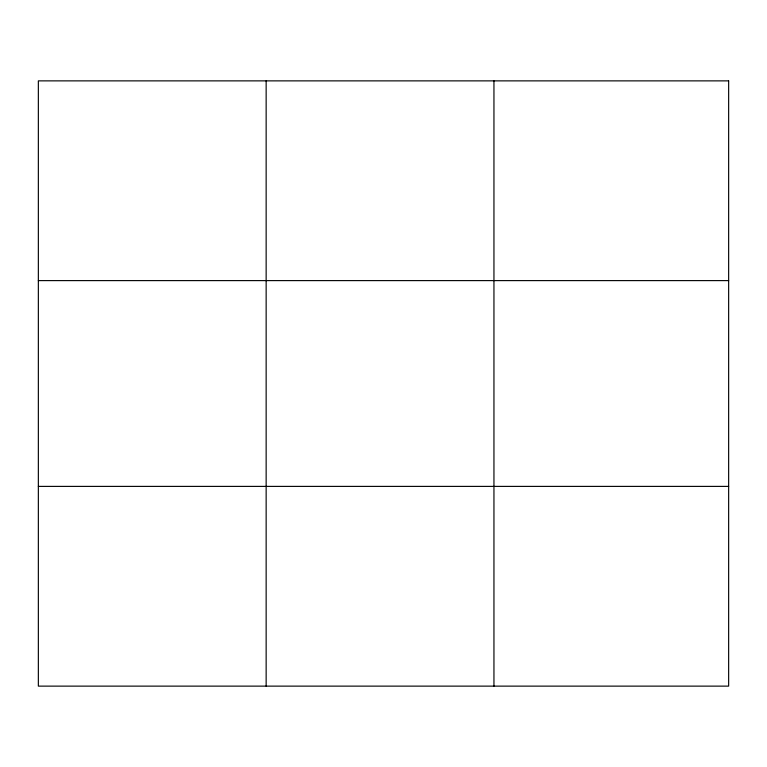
<?xml version="1.0" encoding="UTF-8"?>
<svg xmlns="http://www.w3.org/2000/svg" width="767" height="767" viewBox="0 0 767 767"><rect width="100%" height="100%" fill="white"/><g stroke="black" fill="none" stroke-linecap="round" stroke-linejoin="round"><path stroke-width="1.15" d="M266.149 80.871L266.149 686.129M493.948 80.871L493.948 686.129M38.35 280.607L728.65 280.607M38.35 486.393L728.65 486.393M728.65 80.871L728.65 686.129L38.35 686.129L38.35 80.871L728.65 80.871"/></g></svg>
